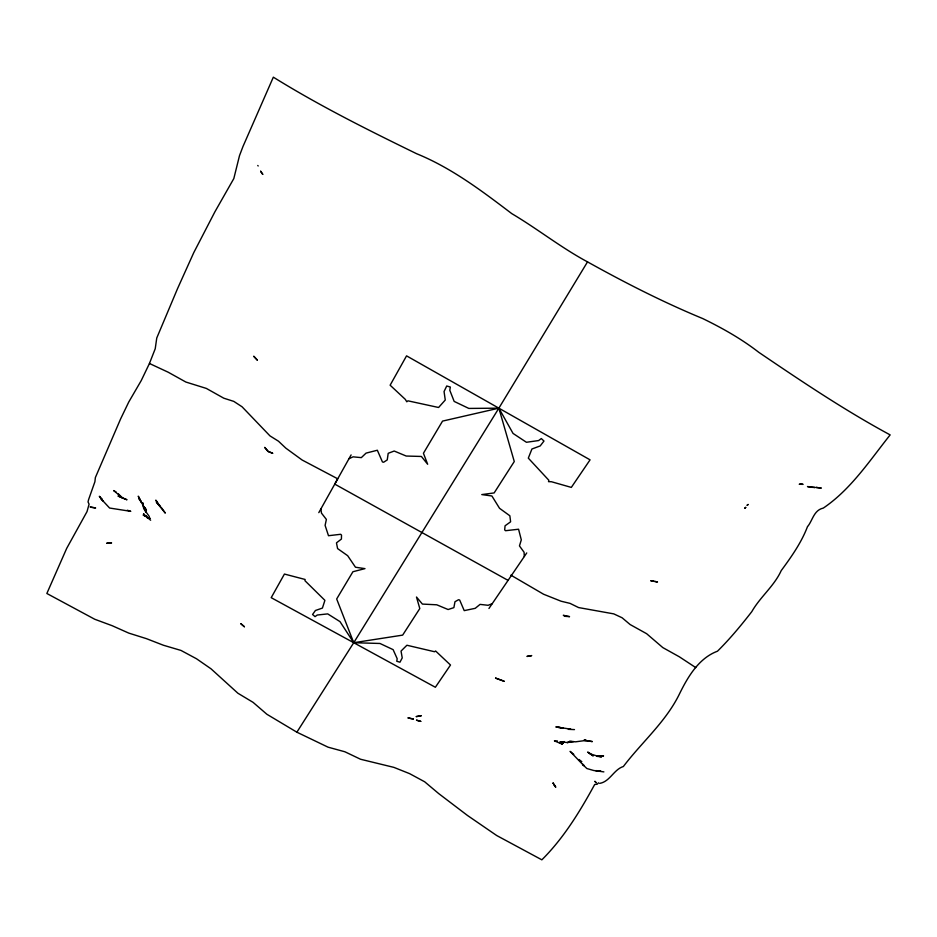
<?xml version="1.0" encoding="UTF-8"?>
<svg xmlns="http://www.w3.org/2000/svg" width="937" height="937" viewBox="0 0 937 937"><rect width="100%" height="100%" fill="white"/><g stroke="black" fill="none" stroke-linecap="round" stroke-linejoin="round"><path stroke-width="1.41" d="M598.567 782.817L597.162 784.222L594.679 784.503C580.003 811.337 563.828 837.959 541.855 859.826L496.715 835.535L467.399 815.413L438.68 793.569L424.672 781.786L409.61 773.646L393.903 767.38L360.558 759.251L344.91 751.779L328.032 747.164L296.877 732.195L266.893 714.275L253.072 702.352L237.893 693.228L211.024 668.819L196.512 658.77L180.982 650.43L163.366 645.23L146.477 638.671L128.756 633.096L112.147 625.693L94.742 619.252L46.85 593.484L66.703 548.356L87.012 511.625L89.085 504.188L88.043 501.939L88.605 499.562L94.895 481.759L95.375 477.554L120.615 418.909L128.744 402.043L141.264 380.527L149.44 363.486L155.226 348.74L156.76 337.999L177.55 288.608L193.76 252.65L214.866 211.879L233.817 178.58L239.509 155.624L242.952 146.559L273.335 77.174C319.4 105.764 367.901 129.95 416.567 153.691C451.575 167.946 481.923 190.949 511.789 213.636C537.58 228.897 561.04 247.661 587.522 261.88C624.944 282.705 663.08 302.159 702.668 318.533C722.345 328.102 741.472 338.878 758.794 352.324C801.615 381.347 844.565 410.277 890.15 434.897C869.618 460.653 850.913 489.419 823.295 508.088C814.054 510.115 812.812 519.684 808.022 526.067L807.612 526.325C801.498 542.523 791.437 556.719 781.224 570.61C774.185 586.093 760.235 596.857 751.79 611.65C741.073 625.436 729.923 638.917 717.484 651.203C698.932 658.079 687.981 676.631 679.618 693.626C666.066 721.654 641.857 742.116 623.363 766.513C613.864 769.406 609.858 781.763 599.68 783.379M318.803 512.644L351.106 454.913M587.522 261.88L498.871 408.169L353.729 642.712L296.877 732.195M488.95 608.488L526.746 552.935M564.343 741.682L562.001 743.662L563.84 742.034M563.453 741.858L560.56 743.474L554.435 740.886L557.41 740.968M564.109 741.554L561.825 743.24L560.373 742.9L561.38 743.685L563.125 742.725C560.537 743.849 561.04 744.283 563.36 743.193M562.259 743.404L561.216 743.357L561.919 743.65M348.974 458.72L353.073 456.846L361.331 457.631L366.062 453.121L377.342 450.24L382.448 461.964L383.643 462.234L387.239 459.926L388.199 453.309L394.184 451.025L406.201 456.038L421.392 456.46L427.659 464.26L423.43 453.274L442.545 421.1L498.871 408.169L513.043 433.433L526.43 442.276L538.623 440.554L541.317 438.563L543.975 441.046L540.204 445.93L531.923 448.999L528.316 458.134L548.859 480.283L548.52 481.653L551.448 481.735L571.324 487.404L590.064 459.844L406.553 355.861L390.132 385.201L405.276 399.338L406.799 401.786L407.911 400.825L438.575 407.49L445.262 400.029L444.056 391.537L446.726 385.997L450.322 387.04L449.795 390.284L454.164 401.411L468.828 408.427L498.871 408.169L514.272 461.531L494.15 492.932L481.77 494.584L491.902 495.978L499.55 508.311L509.857 515.783L510.618 521.804L505.066 525.798L504.68 529.862L505.5 530.717L518.571 529.229L521.3 539.853L519.461 545.908L524.076 552.256L524.322 556.508M569.684 741.647L567.412 742.561L561.392 741.858L559.494 742.455L561.743 741.706M492.23 603.686L488.095 605.29L480.049 604.388L475.235 608.324L464.225 610.631L459.669 600.02L458.509 599.739L454.972 601.741L453.883 607.633L448.12 609.53L436.759 604.798L422.4 604.084L416.485 597.021L419.799 608.546L402.652 635.122L353.729 642.712L339.99 621.618L327.704 613.887L317.233 615.035L315.055 616.628L312.56 614.496L315.429 610.491L322.41 608.078L324.905 600.359L304.935 580.682L305.111 579.464L284.426 574.053L271.203 597.677L435.365 687.266L450.498 665.024L435.611 650.992L434.592 651.742L406.904 645.242L401.036 651.074L402.231 657.915L399.958 662.213L396.773 661.253L397.183 658.711L393.118 649.646L379.977 643.473L353.729 642.712L336.676 598.966L352.921 571.734L364.973 568.63L355.474 567.225L347.662 555.688L337.589 548.59L336.465 542.863L341.419 539.056L341.513 535.121L340.681 534.289L328.489 535.718L325.104 525.388L326.381 519.426L321.485 513.136L320.899 508.885M569.942 741.811L567.412 742.561L573.713 741.554M570.492 729.115L555.852 726.901L562.996 728.014L557.07 727.159L558.803 727.452M570.774 729.232L568.302 729.326L574.475 729.595M584.313 740.441L592.336 741.577L583.962 740.171L586.257 740.394L575.564 741.823L569.45 741.378L572.296 741.495M110.156 542.886L111.585 542.921L106.689 543.237L109.336 543.015M90.631 507.233L95.644 507.959L90.093 506.952M603.873 771.889L593.73 770.507L586.867 768.527L583.001 764.815L583.458 765.248M600.711 770.987L595.803 770.636L599.926 771.022M654.026 581.256L650.735 580.741L657.505 582.006L655.127 581.432M601.273 757.319L591.247 754.191L587.628 752.095L593.262 755.913L589.408 753.313M127.291 510.232L130.77 511.344L109.582 508.03L100.54 498.297L102.25 499.245M146.441 516.322L143.115 514.999L144.895 515.772L143.584 513.722L144.72 516.076L147.015 516.978L146.055 515.994L147.449 517.985L150.049 518.407L147.238 517.575L150.049 518.407L147.952 517.985L150.658 520.234M149.44 363.486L168.203 372.223L185.854 382.038L206.351 388.422L223.779 398.19L233.793 401.387L242.051 406.775L269.961 435.881L278.453 441.186L285.855 448.167L302.136 460.02L337.683 478.784L334.767 484.124L508.077 580.39M116.188 492.101L113.705 490.578L122.466 497.934L126.987 499.772L118.015 496.013L122.466 497.934L118.402 493.928M510.852 575.142L543.601 594.245L561.111 601.226L570.047 603.381L578.574 607.563L613.77 613.876L622.109 617.776L630.132 624.546L646.635 633.705L662.799 647.584L679.325 656.79L695.769 667.601M560.443 742.76L562.317 744.107L560.806 742.221M143.22 503.298L142.506 502.771L143.724 508.674L149.37 516.627M583.247 765.049L570.094 751.369L573.772 754.39M579.007 759.509L581.818 761.687M160.379 506.05L156.362 502.197L165.31 513.101L161.152 507.28M257.757 165.486L258.19 165.978M595.791 782.301L594.89 781.259L596.213 782.863M582.884 764.229L584.184 765.81L583.774 765.318M138.688 498.648L141.557 502.501L138.254 496.177L143.466 506.156L146.43 509.997L143.466 506.156L145.903 512.07L144.193 506.671M561.111 743.123L561.72 743.978L560.912 742.502M745.723 507.397L744.681 508.299L745.723 507.397M748.066 504.504L747.176 505.23L748.066 504.504M421.205 715.727L416.309 716.594L421.205 715.727M530.19 655.865L526.934 656.427L531.724 655.607L530.19 655.865M801.276 483.937L799.249 484.265L803.103 484.359L801.276 483.937M603.475 755.854L597.174 756.382L603.475 755.854M145.622 516.041L144.72 516.076L145.622 516.041M811.219 487.252L807.495 486.561L815.155 487.509L811.219 487.252M821.07 488.036L816.068 487.427L821.07 488.036M145.13 515.9L144.38 515.748L145.13 515.9M569.473 616.616L564.941 616.312L563.324 615.269L569.473 616.616M413.393 719.042L408.122 717.929L413.393 719.042M420.748 721.373L416.555 720.202L420.748 721.373M504.083 681.234L495.591 678.107L504.083 681.234M272.632 453.25L267.912 451.4L264.691 447.359L268.415 451.54L272.632 453.25M244.381 626.736L240.891 623.726L244.381 626.736M100.177 497.02L99.31 496.294L102.965 500.932L100.177 497.02M257.312 360.113L253.833 356.341L257.312 360.113M156.374 500.803L155.776 500.159L159.009 505.125L156.374 500.803M262.723 174.317L260.638 171.26L262.723 174.317M554.61 785.347L554.177 784.796L555.77 787.279L554.61 785.347M553.369 783.414L552.947 782.852L554.353 785.077L553.369 783.414M145.141 516.31L145.024 515.338L145.141 516.31"/></g></svg>
